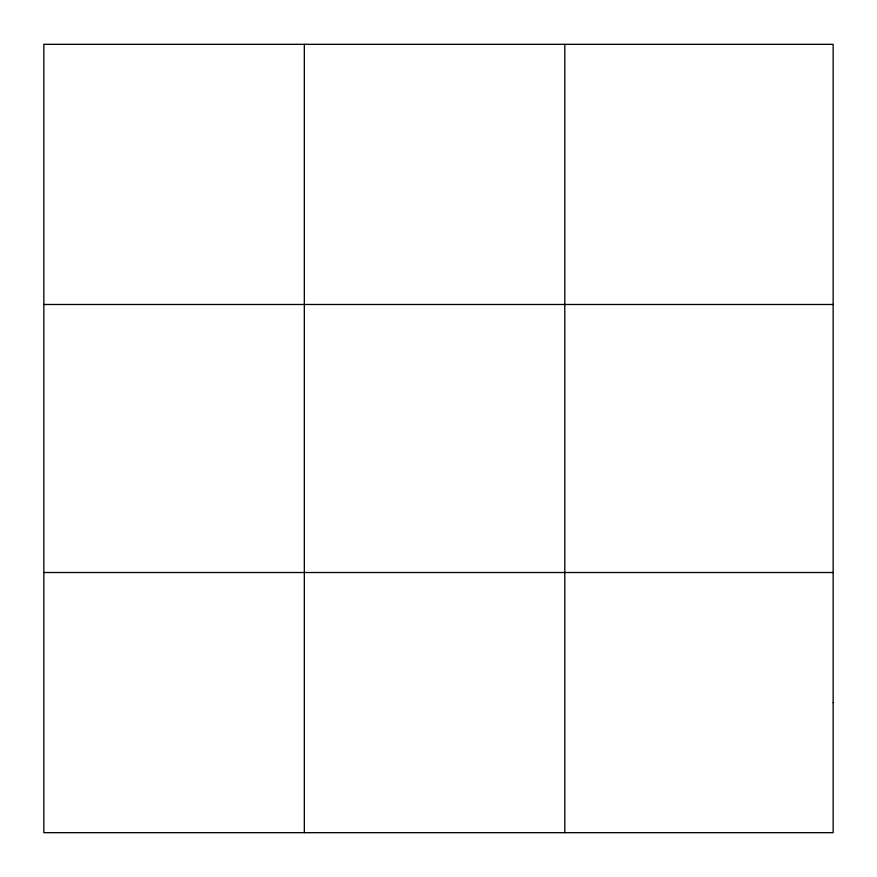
<?xml version="1.0" encoding="UTF-8"?>
<svg xmlns="http://www.w3.org/2000/svg" width="877" height="877" viewBox="0 0 877 877"><rect width="100%" height="100%" fill="white"/><g stroke="black" fill="none" stroke-linecap="round" stroke-linejoin="round"><path stroke-width="1.32" d="M304.319 832.679L304.319 44.321M564.788 832.679L564.788 44.321M43.85 304.483L833.15 304.483M43.85 572.517L833.15 572.517M833.15 702.598L833.15 832.679L43.85 832.679L43.85 44.321L833.15 44.321L833.15 702.598"/></g></svg>
